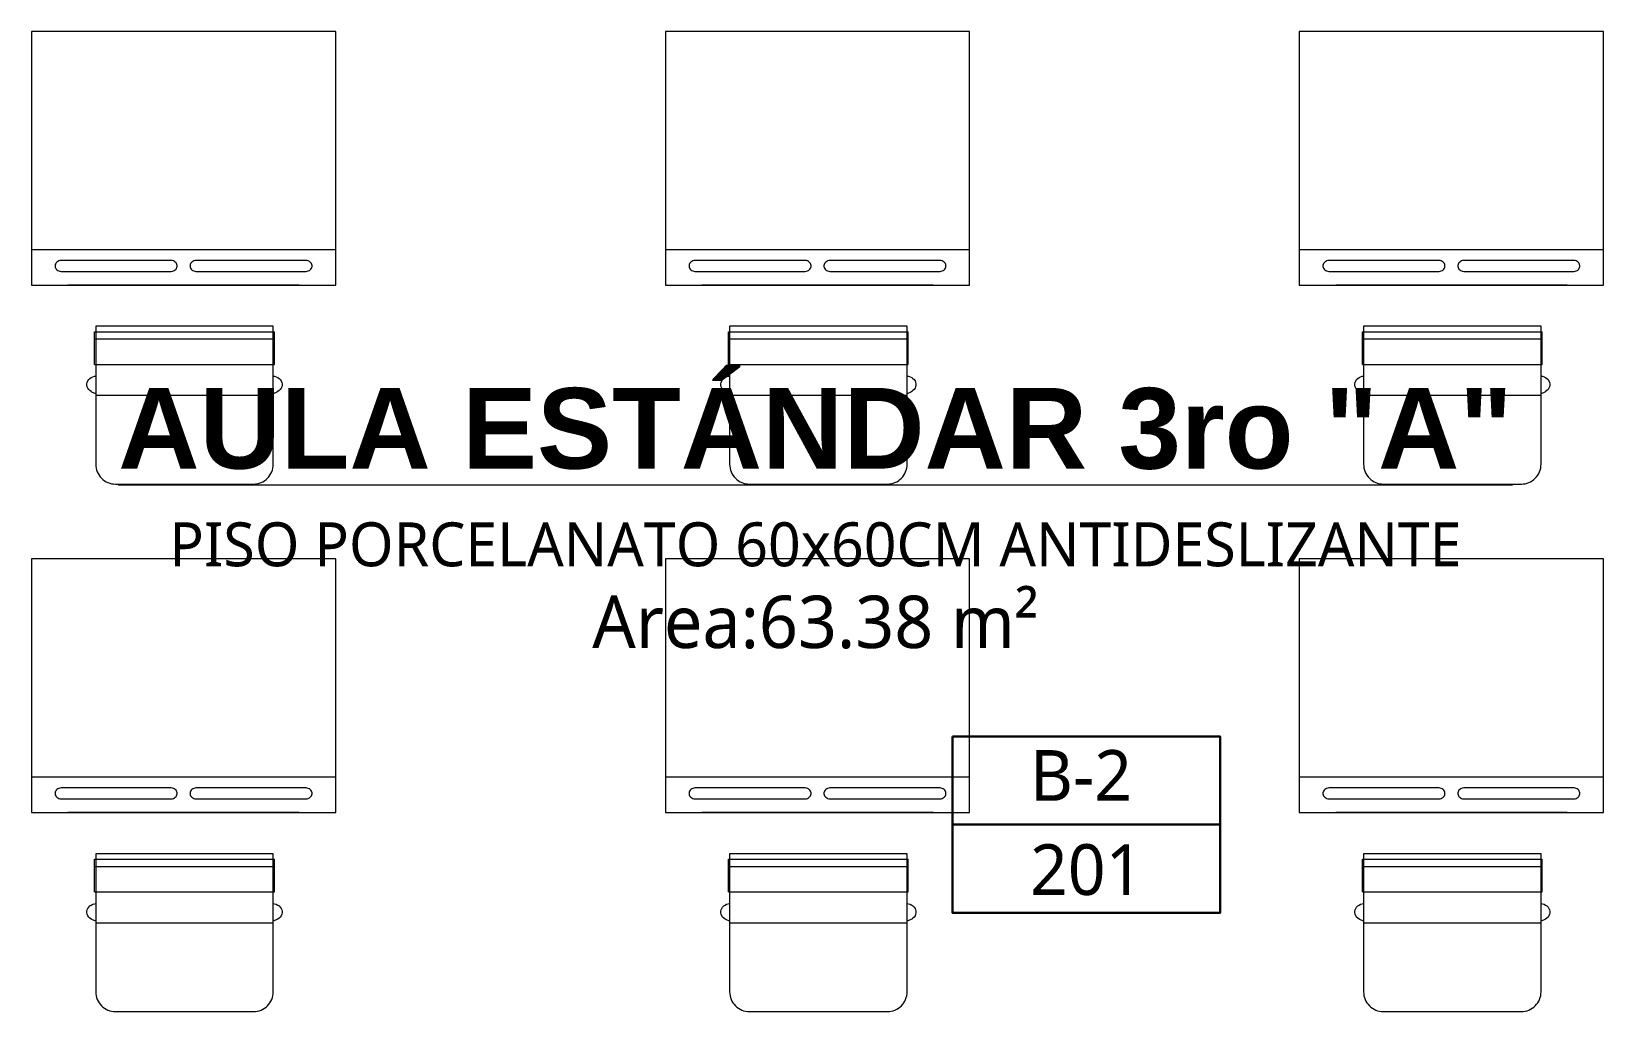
# Model space of a CAD drawing. Header units: metres. Extents: x 28 to 239, y -1 to 113.
# Drawn here: x 125.041 to 128.141, y 83.264 to 85.195 of the extents above; entities that cross this region are included whole.
import ezdxf

# ---------------------------------------------------------------- set-up
doc = ezdxf.new("R2010")
doc.units = ezdxf.units.M
for name, color, linetype, lineweight in [('Equipamiento SR', 23, 'Continuous', 0), ('GRAFO 0 BLANCO', 7, 'Continuous', 0), ('letras sr', 7, 'Continuous', 5)]:
    doc.layers.add(name, color=color, linetype=linetype, lineweight=lineweight)
doc.layers.add('Mobiliario', color=7, linetype='Continuous', lineweight=0, true_color=0x7f7f7f)
doc.styles.add('Santa Rosa 1 50', font='trebuc.ttf')

# ---------------------------------------------------------------- blocks, each defined once
blk = doc.blocks.new('A$C3A47622C')
at = {"layer": 'Mobiliario', "linetype": 'Continuous'}
for p, q in [((0.0987, 0.37), (0.0997, 0.3732)), ((0.0997, 0.3732), (0.1012, 0.3762)), ((0.1012, 0.3762), (0.1031, 0.3788)), ((0.1031, 0.3788), (0.1053, 0.381)), ((0.1053, 0.381), (0.1079, 0.3828)), ((0.1079, 0.3828), (0.1107, 0.384)), ((0.1107, 0.384), (0.1136, 0.3846)), ((0.1136, 0.3846), (0.1165, 0.3846)), ((0.1165, 0.3846), (0.1194, 0.384)), ((0.1194, 0.384), (0.1222, 0.3828)), ((0.1222, 0.3828), (0.1248, 0.381)), ((0.1248, 0.381), (0.127, 0.3788)), ((0.127, 0.3788), (0.1289, 0.3762)), ((0.1289, 0.3762), (0.1297, 0.3747)), ((0.1297, 0.3747), (0.1333, 0.3673)), ((0.0251, 0.3696), (0.0111, 0.3696)), ((0.0111, 0.015), (0.0111, 0.3696)), ((0.0752, 0.3696), (0.0251, 0.3696)), ((0.0251, 0.015), (0.0251, 0.3696)), ((0.0752, 0.015), (0.0752, 0.3696)), ((0.0983, 0.3673), (0.0987, 0.37)), ((0.0752, 0.015), (0.0108, 0.015)), ((0.0987, 0.0146), (0.0983, 0.0173)), ((0.0997, 0.0113), (0.0987, 0.0146)), ((0.1012, 0.0084), (0.0997, 0.0113)), ((0.1031, 0.0057), (0.1012, 0.0084)), ((0.1053, 0.0035), (0.1031, 0.0057)), ((0.1079, 0.0018), (0.1053, 0.0035)), ((0.1107, 0.0006), (0.1079, 0.0018)), ((0.1136, 0), (0.1107, 0.0006)), ((0.1165, 0), (0.1136, 0)), ((0.1194, 0.0006), (0.1165, 0)), ((0.1222, 0.0018), (0.1194, 0.0006)), ((0.1248, 0.0035), (0.1222, 0.0018)), ((0.127, 0.0057), (0.1248, 0.0035)), ((0.1289, 0.0084), (0.127, 0.0057)), ((0.1297, 0.0099), (0.1289, 0.0084)), ((0.1333, 0.0173), (0.1297, 0.0099))]:
    blk.add_line(p, q, dxfattribs=at)
at = {"layer": 'Mobiliario'}
blk.add_line((0.1361, 0.0173), (0.1361, 0.3673), dxfattribs=at)
at = {"layer": 'Mobiliario', "linetype": 'Continuous'}
blk.add_lwpolyline([(0, 0.0173), (0.2722, 0.0173, 0.414214), (0.3111, 0.0562), (0.3111, 0.3284, 0.414214), (0.2722, 0.3673), (0, 0.3673), (0, 0.0173)], format="xyb", dxfattribs=at)

msp = doc.modelspace()

# ---------------------------------------------------------------- linework, layer by layer
at = {"layer": 'GRAFO 0 BLANCO', "color": 1, "lineweight": 30}
msp.add_lwpolyline([(126.8576, 83.8058), (127.3848, 83.8058), (127.3848, 83.4579), (126.8576, 83.4579)], close=True, dxfattribs=at)
msp.add_lwpolyline([(127.3848, 83.6318), (126.8576, 83.6318)], dxfattribs=at)
at = {"layer": 'Mobiliario', "linetype": 'Continuous', "lineweight": 0}
for p, q in [((125.0411, 85.1949), (125.0411, 84.6949)), ((125.6411, 85.1949), (125.0411, 85.1949)), ((125.6411, 84.6949), (125.6411, 85.1949)), ((126.2911, 85.1949), (126.2911, 84.6949)), ((126.8911, 85.1949), (126.2911, 85.1949)), ((126.8911, 84.6949), (126.8911, 85.1949)), ((127.5411, 85.1949), (127.5411, 84.6949)), ((128.1411, 85.1949), (127.5411, 85.1949)), ((128.1411, 84.6949), (128.1411, 85.1949)), ((125.0411, 84.7654), (125.6411, 84.7654)), ((125.6261, 84.7654), (125.6261, 84.765)), ((126.2911, 84.7654), (126.8911, 84.7654)), ((126.8761, 84.7654), (126.8761, 84.765)), ((127.5411, 84.7654), (128.1411, 84.7654)), ((128.1261, 84.7654), (128.1261, 84.765)), ((125.0882, 84.7357), (125.0878, 84.7338)), ((125.0878, 84.7338), (125.0878, 84.7319)), ((125.0878, 84.7319), (125.0882, 84.73)), ((125.0889, 84.7375), (125.0882, 84.7357)), ((125.0882, 84.73), (125.0889, 84.7283)), ((125.09, 84.7391), (125.0889, 84.7375)), ((125.0889, 84.7283), (125.09, 84.7266)), ((125.0915, 84.7405), (125.09, 84.7391)), ((125.09, 84.7266), (125.0915, 84.7252)), ((125.0932, 84.7418), (125.0915, 84.7405)), ((125.0915, 84.7252), (125.0932, 84.7239)), ((125.0951, 84.7427), (125.0932, 84.7418)), ((125.0932, 84.7239), (125.0951, 84.723)), ((125.0972, 84.7434), (125.0951, 84.7427)), ((125.0994, 84.7437), (125.0972, 84.7434)), ((125.1005, 84.7437), (125.0994, 84.7437)), ((125.3158, 84.7437), (125.1005, 84.7437)), ((125.3169, 84.7437), (125.3158, 84.7437)), ((125.3191, 84.7434), (125.3169, 84.7437)), ((125.3212, 84.7427), (125.3191, 84.7434)), ((125.3231, 84.7418), (125.3212, 84.7427)), ((125.3212, 84.723), (125.3231, 84.7239)), ((125.3248, 84.7405), (125.3231, 84.7418)), ((125.3231, 84.7239), (125.3248, 84.7252)), ((125.3262, 84.7391), (125.3248, 84.7405)), ((125.3248, 84.7252), (125.3262, 84.7266)), ((125.3273, 84.7375), (125.3262, 84.7391)), ((125.3262, 84.7266), (125.3273, 84.7283)), ((125.3281, 84.7357), (125.3273, 84.7375)), ((125.3273, 84.7283), (125.3281, 84.73)), ((125.3284, 84.7338), (125.3281, 84.7357)), ((125.3281, 84.73), (125.3284, 84.7319)), ((125.3284, 84.7319), (125.3284, 84.7338)), ((125.3542, 84.7357), (125.3538, 84.7338)), ((125.3538, 84.7338), (125.3538, 84.7319)), ((125.3538, 84.7319), (125.3542, 84.73)), ((125.3549, 84.7375), (125.3542, 84.7357)), ((125.3542, 84.73), (125.3549, 84.7283)), ((125.356, 84.7391), (125.3549, 84.7375)), ((125.3549, 84.7283), (125.356, 84.7266)), ((125.3575, 84.7405), (125.356, 84.7391)), ((125.356, 84.7266), (125.3575, 84.7252)), ((125.3592, 84.7418), (125.3575, 84.7405)), ((125.3575, 84.7252), (125.3592, 84.7239)), ((125.3611, 84.7427), (125.3592, 84.7418)), ((125.3592, 84.7239), (125.3611, 84.723)), ((125.3632, 84.7434), (125.3611, 84.7427)), ((125.3653, 84.7437), (125.3632, 84.7434)), ((125.3664, 84.7437), (125.3653, 84.7437)), ((125.5818, 84.7437), (125.3664, 84.7437)), ((125.5829, 84.7437), (125.5818, 84.7437)), ((125.5851, 84.7434), (125.5829, 84.7437)), ((125.5871, 84.7427), (125.5851, 84.7434)), ((125.5891, 84.7418), (125.5871, 84.7427)), ((125.5871, 84.723), (125.5891, 84.7239)), ((125.5908, 84.7405), (125.5891, 84.7418)), ((125.5891, 84.7239), (125.5908, 84.7252)), ((125.5922, 84.7391), (125.5908, 84.7405)), ((125.5908, 84.7252), (125.5922, 84.7266)), ((125.5933, 84.7375), (125.5922, 84.7391)), ((125.5922, 84.7266), (125.5933, 84.7283)), ((125.594, 84.7357), (125.5933, 84.7375)), ((125.5933, 84.7283), (125.594, 84.73)), ((125.5944, 84.7338), (125.594, 84.7357)), ((125.594, 84.73), (125.5944, 84.7319)), ((125.5944, 84.7319), (125.5944, 84.7338)), ((126.3382, 84.7357), (126.3378, 84.7338)), ((126.3378, 84.7338), (126.3378, 84.7319)), ((126.3378, 84.7319), (126.3382, 84.73)), ((126.3389, 84.7375), (126.3382, 84.7357)), ((126.3382, 84.73), (126.3389, 84.7283)), ((126.34, 84.7391), (126.3389, 84.7375)), ((126.3389, 84.7283), (126.34, 84.7266)), ((126.3415, 84.7405), (126.34, 84.7391)), ((126.34, 84.7266), (126.3415, 84.7252)), ((126.3432, 84.7418), (126.3415, 84.7405)), ((126.3415, 84.7252), (126.3432, 84.7239)), ((126.3451, 84.7427), (126.3432, 84.7418)), ((126.3432, 84.7239), (126.3451, 84.723)), ((126.3472, 84.7434), (126.3451, 84.7427)), ((126.3494, 84.7437), (126.3472, 84.7434)), ((126.3505, 84.7437), (126.3494, 84.7437)), ((126.5658, 84.7437), (126.3505, 84.7437)), ((126.5669, 84.7437), (126.5658, 84.7437)), ((126.5691, 84.7434), (126.5669, 84.7437)), ((126.5712, 84.7427), (126.5691, 84.7434)), ((126.5731, 84.7418), (126.5712, 84.7427)), ((126.5712, 84.723), (126.5731, 84.7239)), ((126.5748, 84.7405), (126.5731, 84.7418)), ((126.5731, 84.7239), (126.5748, 84.7252)), ((126.5762, 84.7391), (126.5748, 84.7405)), ((126.5748, 84.7252), (126.5762, 84.7266)), ((126.5773, 84.7375), (126.5762, 84.7391)), ((126.5762, 84.7266), (126.5773, 84.7283)), ((126.5781, 84.7357), (126.5773, 84.7375)), ((126.5773, 84.7283), (126.5781, 84.73)), ((126.5784, 84.7338), (126.5781, 84.7357)), ((126.5781, 84.73), (126.5784, 84.7319)), ((126.5784, 84.7319), (126.5784, 84.7338)), ((126.6042, 84.7357), (126.6038, 84.7338)), ((126.6038, 84.7338), (126.6038, 84.7319)), ((126.6038, 84.7319), (126.6042, 84.73)), ((126.6049, 84.7375), (126.6042, 84.7357)), ((126.6042, 84.73), (126.6049, 84.7283)), ((126.606, 84.7391), (126.6049, 84.7375)), ((126.6049, 84.7283), (126.606, 84.7266)), ((126.6075, 84.7405), (126.606, 84.7391)), ((126.606, 84.7266), (126.6075, 84.7252)), ((126.6092, 84.7418), (126.6075, 84.7405)), ((126.6075, 84.7252), (126.6092, 84.7239)), ((126.6111, 84.7427), (126.6092, 84.7418)), ((126.6092, 84.7239), (126.6111, 84.723)), ((126.6132, 84.7434), (126.6111, 84.7427)), ((126.6153, 84.7437), (126.6132, 84.7434)), ((126.6164, 84.7437), (126.6153, 84.7437)), ((126.8318, 84.7437), (126.6164, 84.7437)), ((126.8329, 84.7437), (126.8318, 84.7437)), ((126.8351, 84.7434), (126.8329, 84.7437)), ((126.8371, 84.7427), (126.8351, 84.7434)), ((126.8391, 84.7418), (126.8371, 84.7427)), ((126.8371, 84.723), (126.8391, 84.7239)), ((126.8408, 84.7405), (126.8391, 84.7418)), ((126.8391, 84.7239), (126.8408, 84.7252)), ((126.8422, 84.7391), (126.8408, 84.7405)), ((126.8408, 84.7252), (126.8422, 84.7266)), ((126.8433, 84.7375), (126.8422, 84.7391)), ((126.8422, 84.7266), (126.8433, 84.7283)), ((126.844, 84.7357), (126.8433, 84.7375)), ((126.8433, 84.7283), (126.844, 84.73)), ((126.8444, 84.7338), (126.844, 84.7357)), ((126.844, 84.73), (126.8444, 84.7319)), ((126.8444, 84.7319), (126.8444, 84.7338)), ((127.5882, 84.7357), (127.5878, 84.7338)), ((127.5878, 84.7338), (127.5878, 84.7319)), ((127.5878, 84.7319), (127.5882, 84.73)), ((127.5889, 84.7375), (127.5882, 84.7357)), ((127.5882, 84.73), (127.5889, 84.7283)), ((127.59, 84.7391), (127.5889, 84.7375)), ((127.5889, 84.7283), (127.59, 84.7266)), ((127.5915, 84.7405), (127.59, 84.7391)), ((127.59, 84.7266), (127.5915, 84.7252)), ((127.5932, 84.7418), (127.5915, 84.7405)), ((127.5915, 84.7252), (127.5932, 84.7239)), ((127.5951, 84.7427), (127.5932, 84.7418)), ((127.5932, 84.7239), (127.5951, 84.723)), ((127.5972, 84.7434), (127.5951, 84.7427)), ((127.5994, 84.7437), (127.5972, 84.7434)), ((127.6005, 84.7437), (127.5994, 84.7437)), ((127.8158, 84.7437), (127.6005, 84.7437)), ((127.8169, 84.7437), (127.8158, 84.7437)), ((127.8191, 84.7434), (127.8169, 84.7437)), ((127.8212, 84.7427), (127.8191, 84.7434)), ((127.8231, 84.7418), (127.8212, 84.7427)), ((127.8212, 84.723), (127.8231, 84.7239)), ((127.8248, 84.7405), (127.8231, 84.7418)), ((127.8231, 84.7239), (127.8248, 84.7252)), ((127.8262, 84.7391), (127.8248, 84.7405)), ((127.8248, 84.7252), (127.8262, 84.7266)), ((127.8273, 84.7375), (127.8262, 84.7391)), ((127.8262, 84.7266), (127.8273, 84.7283)), ((127.8281, 84.7357), (127.8273, 84.7375)), ((127.8273, 84.7283), (127.8281, 84.73)), ((127.8284, 84.7338), (127.8281, 84.7357)), ((127.8281, 84.73), (127.8284, 84.7319)), ((127.8284, 84.7319), (127.8284, 84.7338)), ((127.8542, 84.7357), (127.8538, 84.7338)), ((127.8538, 84.7338), (127.8538, 84.7319)), ((127.8538, 84.7319), (127.8542, 84.73)), ((127.8549, 84.7375), (127.8542, 84.7357)), ((127.8542, 84.73), (127.8549, 84.7283)), ((127.856, 84.7391), (127.8549, 84.7375)), ((127.8549, 84.7283), (127.856, 84.7266)), ((127.8575, 84.7405), (127.856, 84.7391)), ((127.856, 84.7266), (127.8575, 84.7252)), ((127.8592, 84.7418), (127.8575, 84.7405)), ((127.8575, 84.7252), (127.8592, 84.7239)), ((127.8611, 84.7427), (127.8592, 84.7418)), ((127.8592, 84.7239), (127.8611, 84.723)), ((127.8632, 84.7434), (127.8611, 84.7427)), ((127.8653, 84.7437), (127.8632, 84.7434)), ((127.8664, 84.7437), (127.8653, 84.7437)), ((128.0818, 84.7437), (127.8664, 84.7437)), ((128.0829, 84.7437), (128.0818, 84.7437)), ((128.0851, 84.7434), (128.0829, 84.7437)), ((128.0871, 84.7427), (128.0851, 84.7434)), ((128.0891, 84.7418), (128.0871, 84.7427)), ((128.0871, 84.723), (128.0891, 84.7239)), ((128.0908, 84.7405), (128.0891, 84.7418)), ((128.0891, 84.7239), (128.0908, 84.7252)), ((128.0922, 84.7391), (128.0908, 84.7405)), ((128.0908, 84.7252), (128.0922, 84.7266)), ((128.0933, 84.7375), (128.0922, 84.7391)), ((128.0922, 84.7266), (128.0933, 84.7283)), ((128.094, 84.7357), (128.0933, 84.7375)), ((128.0933, 84.7283), (128.094, 84.73)), ((128.0944, 84.7338), (128.094, 84.7357)), ((128.094, 84.73), (128.0944, 84.7319)), ((128.0944, 84.7319), (128.0944, 84.7338)), ((125.0411, 84.6949), (125.6411, 84.6949)), ((125.0951, 84.723), (125.0972, 84.7223)), ((125.0972, 84.7223), (125.0994, 84.722)), ((125.0994, 84.722), (125.1005, 84.722)), ((125.1005, 84.722), (125.3158, 84.722)), ((125.5691, 84.6949), (125.1131, 84.6949)), ((125.3158, 84.722), (125.3169, 84.722)), ((125.3169, 84.722), (125.3191, 84.7223)), ((125.3191, 84.7223), (125.3212, 84.723)), ((125.3611, 84.723), (125.3632, 84.7223)), ((125.3632, 84.7223), (125.3653, 84.722)), ((125.3653, 84.722), (125.3664, 84.722)), ((125.3664, 84.722), (125.5818, 84.722)), ((125.5818, 84.722), (125.5829, 84.722)), ((125.5829, 84.722), (125.5851, 84.7223)), ((125.5851, 84.7223), (125.5871, 84.723)), ((126.2911, 84.6949), (126.8911, 84.6949)), ((126.3451, 84.723), (126.3472, 84.7223)), ((126.3472, 84.7223), (126.3494, 84.722)), ((126.3494, 84.722), (126.3505, 84.722)), ((126.3505, 84.722), (126.5658, 84.722)), ((126.8191, 84.6949), (126.3631, 84.6949)), ((126.5658, 84.722), (126.5669, 84.722)), ((126.5669, 84.722), (126.5691, 84.7223)), ((126.5691, 84.7223), (126.5712, 84.723)), ((126.6111, 84.723), (126.6132, 84.7223)), ((126.6132, 84.7223), (126.6153, 84.722)), ((126.6153, 84.722), (126.6164, 84.722)), ((126.6164, 84.722), (126.8318, 84.722)), ((126.8318, 84.722), (126.8329, 84.722)), ((126.8329, 84.722), (126.8351, 84.7223)), ((126.8351, 84.7223), (126.8371, 84.723)), ((127.5411, 84.6949), (128.1411, 84.6949)), ((127.5951, 84.723), (127.5972, 84.7223)), ((127.5972, 84.7223), (127.5994, 84.722)), ((127.5994, 84.722), (127.6005, 84.722)), ((127.6005, 84.722), (127.8158, 84.722)), ((128.0691, 84.6949), (127.6131, 84.6949)), ((127.8158, 84.722), (127.8169, 84.722)), ((127.8169, 84.722), (127.8191, 84.7223)), ((127.8191, 84.7223), (127.8212, 84.723)), ((127.8611, 84.723), (127.8632, 84.7223)), ((127.8632, 84.7223), (127.8653, 84.722)), ((127.8653, 84.722), (127.8664, 84.722)), ((127.8664, 84.722), (128.0818, 84.722)), ((128.0818, 84.722), (128.0829, 84.722)), ((128.0829, 84.722), (128.0851, 84.7223)), ((128.0851, 84.7223), (128.0871, 84.723)), ((125.0411, 84.1555), (125.0411, 83.6555)), ((125.6411, 84.1555), (125.0411, 84.1555)), ((125.6411, 83.6555), (125.6411, 84.1555)), ((126.2911, 84.1555), (126.2911, 83.6555)), ((126.8911, 84.1555), (126.2911, 84.1555)), ((126.8911, 83.6555), (126.8911, 84.1555)), ((127.5411, 84.1555), (127.5411, 83.6555)), ((128.1411, 84.1555), (127.5411, 84.1555)), ((128.1411, 83.6555), (128.1411, 84.1555)), ((125.0411, 83.726), (125.6411, 83.726)), ((125.0915, 83.7011), (125.09, 83.6997)), ((125.0932, 83.7023), (125.0915, 83.7011)), ((125.0951, 83.7033), (125.0932, 83.7023)), ((125.0972, 83.7039), (125.0951, 83.7033)), ((125.0994, 83.7043), (125.0972, 83.7039)), ((125.1005, 83.7043), (125.0994, 83.7043)), ((125.3158, 83.7043), (125.1005, 83.7043)), ((125.3169, 83.7043), (125.3158, 83.7043)), ((125.3191, 83.7039), (125.3169, 83.7043)), ((125.3212, 83.7033), (125.3191, 83.7039)), ((125.3231, 83.7023), (125.3212, 83.7033)), ((125.3248, 83.7011), (125.3231, 83.7023)), ((125.3262, 83.6997), (125.3248, 83.7011)), ((125.3575, 83.7011), (125.356, 83.6997)), ((125.3592, 83.7023), (125.3575, 83.7011)), ((125.3611, 83.7033), (125.3592, 83.7023)), ((125.3632, 83.7039), (125.3611, 83.7033)), ((125.3653, 83.7043), (125.3632, 83.7039)), ((125.3664, 83.7043), (125.3653, 83.7043)), ((125.5818, 83.7043), (125.3664, 83.7043)), ((125.5829, 83.7043), (125.5818, 83.7043)), ((125.5851, 83.7039), (125.5829, 83.7043)), ((125.5871, 83.7033), (125.5851, 83.7039)), ((125.5891, 83.7023), (125.5871, 83.7033)), ((125.5908, 83.7011), (125.5891, 83.7023)), ((125.5922, 83.6997), (125.5908, 83.7011)), ((125.6261, 83.726), (125.6261, 83.7255)), ((126.2911, 83.726), (126.8911, 83.726)), ((126.3415, 83.7011), (126.34, 83.6997)), ((126.3432, 83.7023), (126.3415, 83.7011)), ((126.3451, 83.7033), (126.3432, 83.7023)), ((126.3472, 83.7039), (126.3451, 83.7033)), ((126.3494, 83.7043), (126.3472, 83.7039)), ((126.3505, 83.7043), (126.3494, 83.7043)), ((126.5658, 83.7043), (126.3505, 83.7043)), ((126.5669, 83.7043), (126.5658, 83.7043)), ((126.5691, 83.7039), (126.5669, 83.7043)), ((126.5712, 83.7033), (126.5691, 83.7039)), ((126.5731, 83.7023), (126.5712, 83.7033)), ((126.5748, 83.7011), (126.5731, 83.7023)), ((126.5762, 83.6997), (126.5748, 83.7011)), ((126.6075, 83.7011), (126.606, 83.6997)), ((126.6092, 83.7023), (126.6075, 83.7011)), ((126.6111, 83.7033), (126.6092, 83.7023)), ((126.6132, 83.7039), (126.6111, 83.7033)), ((126.6153, 83.7043), (126.6132, 83.7039)), ((126.6164, 83.7043), (126.6153, 83.7043)), ((126.8318, 83.7043), (126.6164, 83.7043)), ((126.8329, 83.7043), (126.8318, 83.7043)), ((126.8351, 83.7039), (126.8329, 83.7043)), ((126.8371, 83.7033), (126.8351, 83.7039)), ((126.8391, 83.7023), (126.8371, 83.7033)), ((126.8408, 83.7011), (126.8391, 83.7023)), ((126.8422, 83.6997), (126.8408, 83.7011)), ((126.8761, 83.726), (126.8761, 83.7255)), ((127.5411, 83.726), (128.1411, 83.726)), ((127.5915, 83.7011), (127.59, 83.6997)), ((127.5932, 83.7023), (127.5915, 83.7011)), ((127.5951, 83.7033), (127.5932, 83.7023)), ((127.5972, 83.7039), (127.5951, 83.7033)), ((127.5994, 83.7043), (127.5972, 83.7039)), ((127.6005, 83.7043), (127.5994, 83.7043)), ((127.8158, 83.7043), (127.6005, 83.7043)), ((127.8169, 83.7043), (127.8158, 83.7043)), ((127.8191, 83.7039), (127.8169, 83.7043)), ((127.8212, 83.7033), (127.8191, 83.7039)), ((127.8231, 83.7023), (127.8212, 83.7033)), ((127.8248, 83.7011), (127.8231, 83.7023)), ((127.8262, 83.6997), (127.8248, 83.7011)), ((127.8575, 83.7011), (127.856, 83.6997)), ((127.8592, 83.7023), (127.8575, 83.7011)), ((127.8611, 83.7033), (127.8592, 83.7023)), ((127.8632, 83.7039), (127.8611, 83.7033)), ((127.8653, 83.7043), (127.8632, 83.7039)), ((127.8664, 83.7043), (127.8653, 83.7043)), ((128.0818, 83.7043), (127.8664, 83.7043)), ((128.0829, 83.7043), (128.0818, 83.7043)), ((128.0851, 83.7039), (128.0829, 83.7043)), ((128.0871, 83.7033), (128.0851, 83.7039)), ((128.0891, 83.7023), (128.0871, 83.7033)), ((128.0908, 83.7011), (128.0891, 83.7023)), ((128.0922, 83.6997), (128.0908, 83.7011)), ((128.1261, 83.726), (128.1261, 83.7255)), ((125.0882, 83.6962), (125.0878, 83.6944)), ((125.0878, 83.6944), (125.0878, 83.6925)), ((125.0878, 83.6925), (125.0882, 83.6906)), ((125.0889, 83.698), (125.0882, 83.6962)), ((125.0882, 83.6906), (125.0889, 83.6888)), ((125.09, 83.6997), (125.0889, 83.698)), ((125.0889, 83.6888), (125.09, 83.6872)), ((125.09, 83.6872), (125.0915, 83.6857)), ((125.0915, 83.6857), (125.0932, 83.6845)), ((125.0932, 83.6845), (125.0951, 83.6836)), ((125.0951, 83.6836), (125.0972, 83.6829)), ((125.0972, 83.6829), (125.0994, 83.6826)), ((125.0994, 83.6826), (125.1005, 83.6826)), ((125.1005, 83.6826), (125.3158, 83.6826)), ((125.3158, 83.6826), (125.3169, 83.6826)), ((125.3169, 83.6826), (125.3191, 83.6829)), ((125.3191, 83.6829), (125.3212, 83.6836)), ((125.3212, 83.6836), (125.3231, 83.6845)), ((125.3231, 83.6845), (125.3248, 83.6857)), ((125.3248, 83.6857), (125.3262, 83.6872)), ((125.3273, 83.698), (125.3262, 83.6997)), ((125.3262, 83.6872), (125.3273, 83.6888)), ((125.3281, 83.6962), (125.3273, 83.698)), ((125.3273, 83.6888), (125.3281, 83.6906)), ((125.3284, 83.6944), (125.3281, 83.6962)), ((125.3281, 83.6906), (125.3284, 83.6925)), ((125.3284, 83.6925), (125.3284, 83.6944)), ((125.3542, 83.6962), (125.3538, 83.6944)), ((125.3538, 83.6944), (125.3538, 83.6925)), ((125.3538, 83.6925), (125.3542, 83.6906)), ((125.3549, 83.698), (125.3542, 83.6962)), ((125.3542, 83.6906), (125.3549, 83.6888)), ((125.356, 83.6997), (125.3549, 83.698)), ((125.3549, 83.6888), (125.356, 83.6872)), ((125.356, 83.6872), (125.3575, 83.6857)), ((125.3575, 83.6857), (125.3592, 83.6845)), ((125.3592, 83.6845), (125.3611, 83.6836)), ((125.3611, 83.6836), (125.3632, 83.6829)), ((125.3632, 83.6829), (125.3653, 83.6826)), ((125.3653, 83.6826), (125.3664, 83.6826)), ((125.3664, 83.6826), (125.5818, 83.6826)), ((125.5818, 83.6826), (125.5829, 83.6826)), ((125.5829, 83.6826), (125.5851, 83.6829)), ((125.5851, 83.6829), (125.5871, 83.6836)), ((125.5871, 83.6836), (125.5891, 83.6845)), ((125.5891, 83.6845), (125.5908, 83.6857)), ((125.5908, 83.6857), (125.5922, 83.6872)), ((125.5933, 83.698), (125.5922, 83.6997)), ((125.5922, 83.6872), (125.5933, 83.6888)), ((125.594, 83.6962), (125.5933, 83.698)), ((125.5933, 83.6888), (125.594, 83.6906)), ((125.5944, 83.6944), (125.594, 83.6962)), ((125.594, 83.6906), (125.5944, 83.6925)), ((125.5944, 83.6925), (125.5944, 83.6944)), ((126.3382, 83.6962), (126.3378, 83.6944)), ((126.3378, 83.6944), (126.3378, 83.6925)), ((126.3378, 83.6925), (126.3382, 83.6906)), ((126.3389, 83.698), (126.3382, 83.6962)), ((126.3382, 83.6906), (126.3389, 83.6888)), ((126.34, 83.6997), (126.3389, 83.698)), ((126.3389, 83.6888), (126.34, 83.6872)), ((126.34, 83.6872), (126.3415, 83.6857)), ((126.3415, 83.6857), (126.3432, 83.6845)), ((126.3432, 83.6845), (126.3451, 83.6836)), ((126.3451, 83.6836), (126.3472, 83.6829)), ((126.3472, 83.6829), (126.3494, 83.6826)), ((126.3494, 83.6826), (126.3505, 83.6826)), ((126.3505, 83.6826), (126.5658, 83.6826)), ((126.5658, 83.6826), (126.5669, 83.6826)), ((126.5669, 83.6826), (126.5691, 83.6829)), ((126.5691, 83.6829), (126.5712, 83.6836)), ((126.5712, 83.6836), (126.5731, 83.6845)), ((126.5731, 83.6845), (126.5748, 83.6857)), ((126.5748, 83.6857), (126.5762, 83.6872)), ((126.5773, 83.698), (126.5762, 83.6997)), ((126.5762, 83.6872), (126.5773, 83.6888)), ((126.5781, 83.6962), (126.5773, 83.698)), ((126.5773, 83.6888), (126.5781, 83.6906)), ((126.5784, 83.6944), (126.5781, 83.6962)), ((126.5781, 83.6906), (126.5784, 83.6925)), ((126.5784, 83.6925), (126.5784, 83.6944)), ((126.6042, 83.6962), (126.6038, 83.6944)), ((126.6038, 83.6944), (126.6038, 83.6925)), ((126.6038, 83.6925), (126.6042, 83.6906)), ((126.6049, 83.698), (126.6042, 83.6962)), ((126.6042, 83.6906), (126.6049, 83.6888)), ((126.606, 83.6997), (126.6049, 83.698)), ((126.6049, 83.6888), (126.606, 83.6872)), ((126.606, 83.6872), (126.6075, 83.6857)), ((126.6075, 83.6857), (126.6092, 83.6845)), ((126.6092, 83.6845), (126.6111, 83.6836)), ((126.6111, 83.6836), (126.6132, 83.6829)), ((126.6132, 83.6829), (126.6153, 83.6826)), ((126.6153, 83.6826), (126.6164, 83.6826)), ((126.6164, 83.6826), (126.8318, 83.6826)), ((126.8318, 83.6826), (126.8329, 83.6826)), ((126.8329, 83.6826), (126.8351, 83.6829)), ((126.8351, 83.6829), (126.8371, 83.6836)), ((126.8371, 83.6836), (126.8391, 83.6845)), ((126.8391, 83.6845), (126.8408, 83.6857)), ((126.8408, 83.6857), (126.8422, 83.6872)), ((126.8433, 83.698), (126.8422, 83.6997)), ((126.8422, 83.6872), (126.8433, 83.6888)), ((126.844, 83.6962), (126.8433, 83.698)), ((126.8433, 83.6888), (126.844, 83.6906)), ((126.8444, 83.6944), (126.844, 83.6962)), ((126.844, 83.6906), (126.8444, 83.6925)), ((126.8444, 83.6925), (126.8444, 83.6944)), ((127.5882, 83.6962), (127.5878, 83.6944)), ((127.5878, 83.6944), (127.5878, 83.6925)), ((127.5878, 83.6925), (127.5882, 83.6906)), ((127.5889, 83.698), (127.5882, 83.6962)), ((127.5882, 83.6906), (127.5889, 83.6888)), ((127.59, 83.6997), (127.5889, 83.698)), ((127.5889, 83.6888), (127.59, 83.6872)), ((127.59, 83.6872), (127.5915, 83.6857)), ((127.5915, 83.6857), (127.5932, 83.6845)), ((127.5932, 83.6845), (127.5951, 83.6836)), ((127.5951, 83.6836), (127.5972, 83.6829)), ((127.5972, 83.6829), (127.5994, 83.6826)), ((127.5994, 83.6826), (127.6005, 83.6826)), ((127.6005, 83.6826), (127.8158, 83.6826)), ((127.8158, 83.6826), (127.8169, 83.6826)), ((127.8169, 83.6826), (127.8191, 83.6829)), ((127.8191, 83.6829), (127.8212, 83.6836)), ((127.8212, 83.6836), (127.8231, 83.6845)), ((127.8231, 83.6845), (127.8248, 83.6857)), ((127.8248, 83.6857), (127.8262, 83.6872)), ((127.8273, 83.698), (127.8262, 83.6997)), ((127.8262, 83.6872), (127.8273, 83.6888)), ((127.8281, 83.6962), (127.8273, 83.698)), ((127.8273, 83.6888), (127.8281, 83.6906)), ((127.8284, 83.6944), (127.8281, 83.6962)), ((127.8281, 83.6906), (127.8284, 83.6925)), ((127.8284, 83.6925), (127.8284, 83.6944)), ((127.8542, 83.6962), (127.8538, 83.6944)), ((127.8538, 83.6944), (127.8538, 83.6925)), ((127.8538, 83.6925), (127.8542, 83.6906)), ((127.8549, 83.698), (127.8542, 83.6962)), ((127.8542, 83.6906), (127.8549, 83.6888)), ((127.856, 83.6997), (127.8549, 83.698)), ((127.8549, 83.6888), (127.856, 83.6872)), ((127.856, 83.6872), (127.8575, 83.6857)), ((127.8575, 83.6857), (127.8592, 83.6845)), ((127.8592, 83.6845), (127.8611, 83.6836)), ((127.8611, 83.6836), (127.8632, 83.6829)), ((127.8632, 83.6829), (127.8653, 83.6826)), ((127.8653, 83.6826), (127.8664, 83.6826)), ((127.8664, 83.6826), (128.0818, 83.6826)), ((128.0818, 83.6826), (128.0829, 83.6826)), ((128.0829, 83.6826), (128.0851, 83.6829)), ((128.0851, 83.6829), (128.0871, 83.6836)), ((128.0871, 83.6836), (128.0891, 83.6845)), ((128.0891, 83.6845), (128.0908, 83.6857)), ((128.0908, 83.6857), (128.0922, 83.6872)), ((128.0933, 83.698), (128.0922, 83.6997)), ((128.0922, 83.6872), (128.0933, 83.6888)), ((128.094, 83.6962), (128.0933, 83.698)), ((128.0933, 83.6888), (128.094, 83.6906)), ((128.0944, 83.6944), (128.094, 83.6962)), ((128.094, 83.6906), (128.0944, 83.6925)), ((128.0944, 83.6925), (128.0944, 83.6944)), ((125.0411, 83.6555), (125.6411, 83.6555)), ((125.5691, 83.6555), (125.1131, 83.6555)), ((126.2911, 83.6555), (126.8911, 83.6555)), ((126.8191, 83.6555), (126.3631, 83.6555)), ((127.5411, 83.6555), (128.1411, 83.6555)), ((128.0691, 83.6555), (127.6131, 83.6555))]:
    msp.add_line(p, q, dxfattribs=at)

# ---------------------------------------------------------------- block references
at = {"layer": 'Equipamiento SR', "rotation": 270}
for p in [(125.1506, 84.6141), (126.4006, 84.6141), (127.6506, 84.6141), (125.1506, 83.5746), (126.4006, 83.5746), (127.6506, 83.5746)]:
    msp.add_blockref('A$C3A47622C', p, dxfattribs=at)

# ---------------------------------------------------------------- texts
at = {"layer": 'letras sr', "attachment_point": 1, "style": 'Santa Rosa 1 50'}
for s, width, insert, char_height in [('\\pxqc;{\\fSwis721 Ex BT|b1|i0|c0|p34;\\LAULA ESTÁNDAR 3ro "A"\\P\\fTrebuchet MS|b0|i0|c0|p34;\\H0.54545x;\\lPISO PORCELANATO 60x60CM ANTIDESLIZANTE \\H1.1917x;\\PArea:63.38 m²}', 3.443884, (124.8651, 84.4923), 0.15884), ('B-2', 0.552798, (127.0102, 83.7788), 0.1), ('201', 0.552798, (127.0102, 83.5932), 0.1)]:
    msp.add_mtext_dynamic_manual_height_columns(s, width=width, gutter_width=1, heights=[0], dxfattribs=dict(at, insert=insert, char_height=char_height))

doc.saveas('drawing.dxf')
